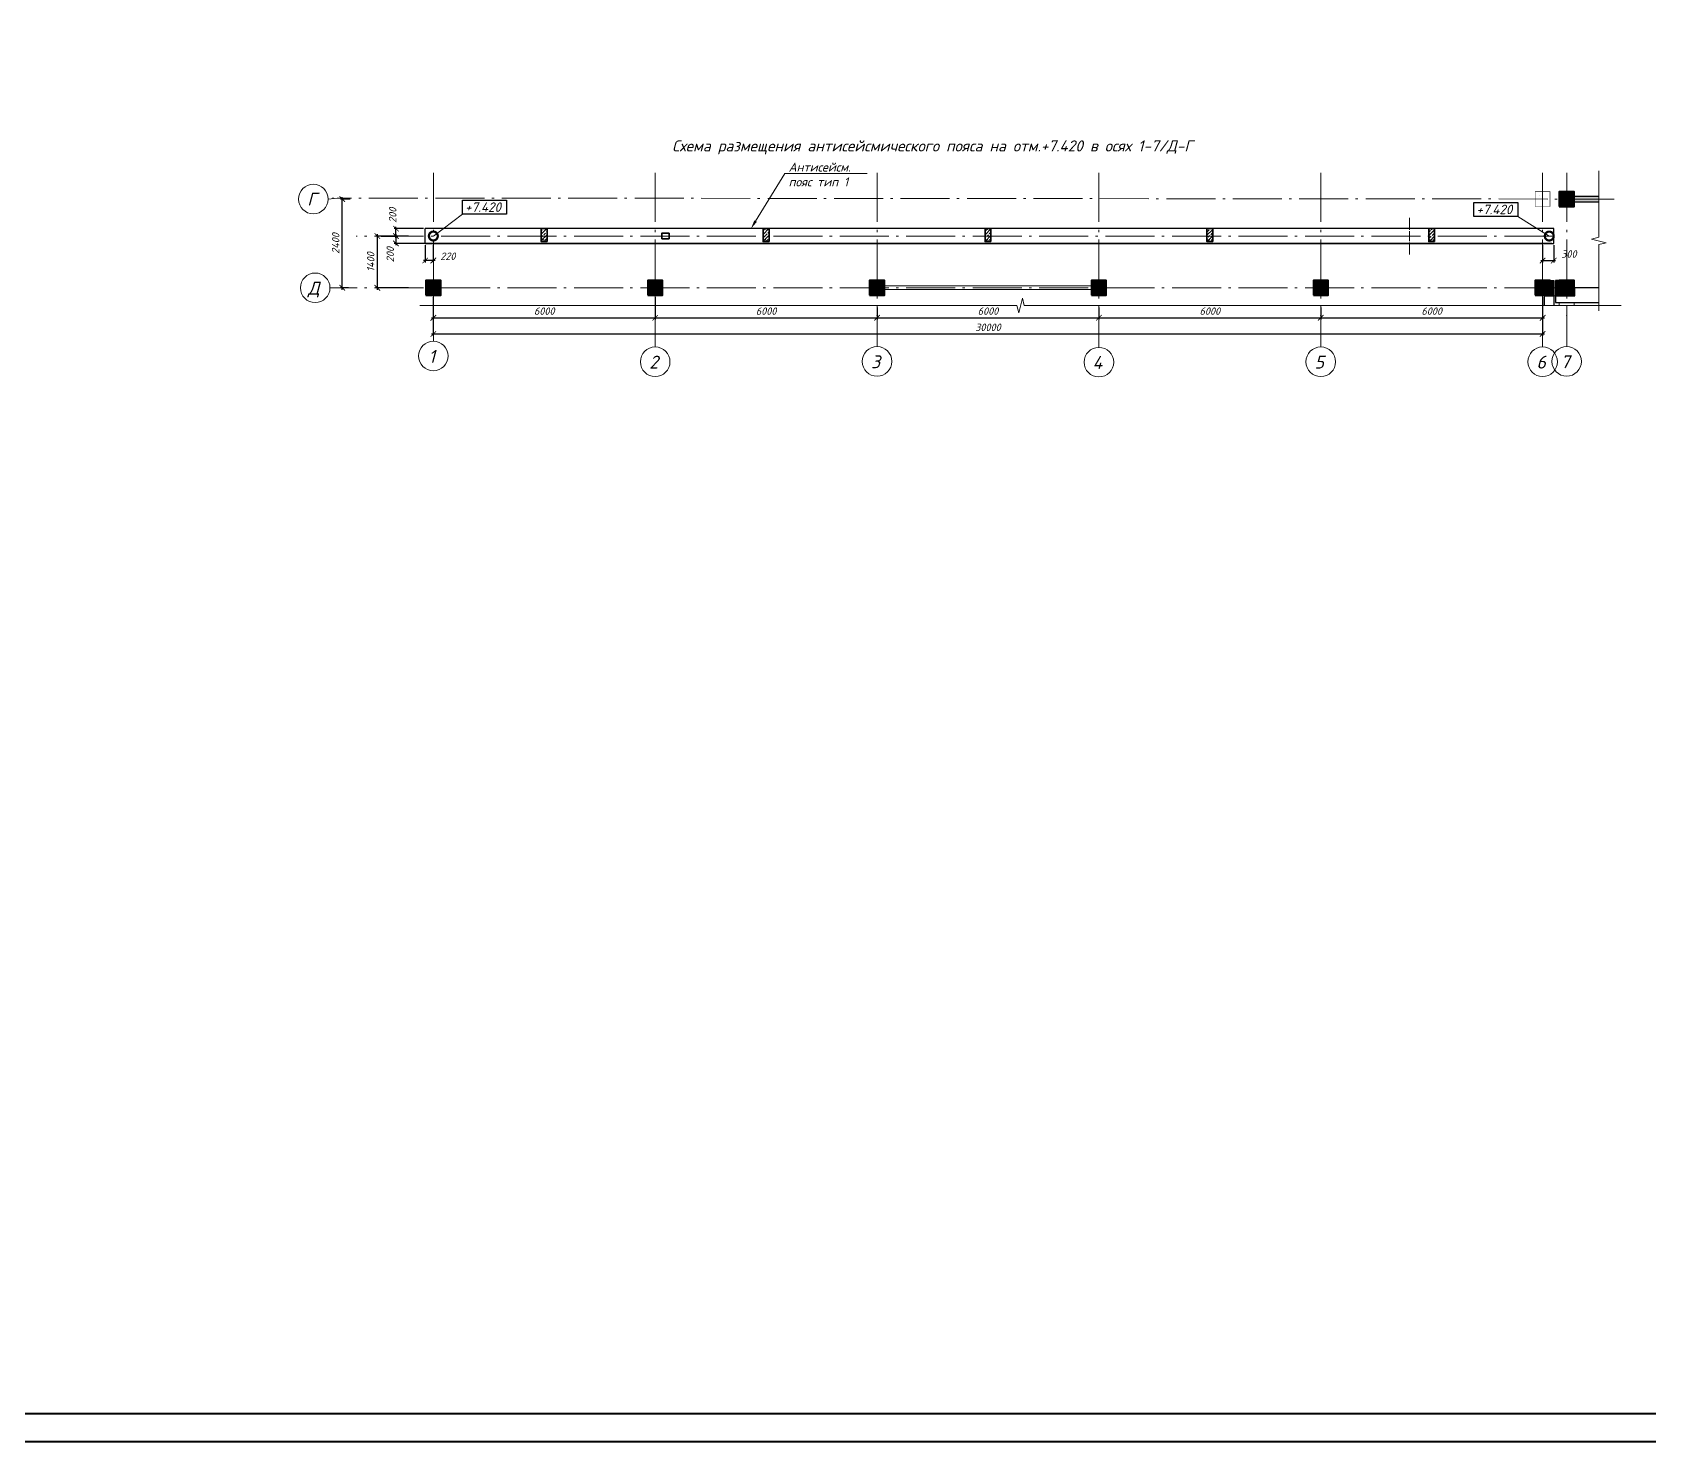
# Model space of a CAD drawing. Header units: millimetres. Extents: x -238377 to -11282, y -123214 to -44846.
# Drawn here: x -124830 to -81117, y -123214 to -85103 of the extents above; entities that cross this region are included whole.
import ezdxf
from ezdxf import colors
from ezdxf.entities.mleader import LeaderData, LeaderLine
from ezdxf.enums import TextEntityAlignment as Align
from ezdxf.math import Vec2, Vec3

# ---------------------------------------------------------------- set-up
doc = ezdxf.new("R2010")
doc.units = ezdxf.units.MM
doc.header["$MEASUREMENT"] = 0
for name, pattern in [('Double Dashed', [1797.222233, 1325, -211.666656, 63.333344, -197.222233]), ('IWC-GIB-5-NPK-M2-A-5-A1-2100$0$HIDDEN', [9.525, 6.35, -3.175]), ('Штриховая', [5644.444466, 2822.222233, -2822.222233]), ('штриховаяX2', [38.1, 25.4, -12.7])]:
    doc.linetypes.add(name, pattern=pattern)
doc.layers.get('0').update_dxf_attribs({"lineweight": 5})
doc.layers.add('#Hatch', color=252, linetype='Continuous', lineweight=5, true_color=0x696969)
for name, color, linetype, lineweight in [('#Бетон', 10, 'Continuous', 35), ('#Выноски', 150, 'Continuous', 15), ('#Оси', 7, 'Continuous', 5), ('0_Ном._пера__99', 7, 'Continuous', 40), ('k_ Размеры', 7, 'Continuous', 15), ('колонны_Ном._пера__94', 252, 'Continuous', 13), ('колонны_Ном._пера__99', 7, 'Continuous', 40), ('Конструкции', 160, 'Continuous', 5), ('оси_Ном._пера__96', 7, 'Continuous', 5), ('оси_Ном._пера__97', 7, 'Continuous', 20), ('размеры', 7, 'Continuous', 5), ('стены наруж_Ном._пера__97', 7, 'Continuous', 20), ('чертеж_Ном._пера__96', 7, 'Continuous', 13), ('Штриховка', 7, 'Continuous', 9)]:
    doc.layers.add(name, color=color, linetype=linetype, lineweight=lineweight)
for name, color, linetype in [('#стены внутр', 152, 'Continuous'), ('#стены наруж', 7, 'Continuous'), ('колонны', 7, 'Continuous'), ('оси', 7, 'Continuous'), ('текст', 7, 'Continuous')]:
    doc.layers.add(name, color=color, linetype=linetype)
doc.styles.add('GOST 2.304', font='isocpeui.ttf')
doc.styles.get("Standard").update_dxf_attribs({"font": 'isocpeui.ttf'})
doc.styles.add('STEP PR', font='isocpeui.ttf')
doc.dimstyles.get("Standard").update_dxf_attribs({"dimtxt": 200, "dimasz": 150, "dimexe": 50, "dimexo": 50, "dimgap": 80, "dimtad": 1, "dimdec": 0, "dimzin": 0, "dimdsep": 46, "dimtxsty": 'Standard', "dimblk": 'ARCHTICK', "dimcen": 5, "dimdle": 50, "dimadec": 0, "dimazin": 0, "dimtfac": 1, "dimtdec": 0, "dimtofl": 0, "dimtmove": 1, "dimatfit": 3, "dimfxl": 1, "dimtolj": 1, "dimtzin": 0, "dimarcsym": 0})

# ---------------------------------------------------------------- blocks, each defined once
blk = doc.blocks.new('Колонна_15_1', base_point=(22379, 71856))
at = {"layer": 'колонны_Ном._пера__94', "linetype": 'Continuous', "true_color": 0x7d7d7d}
blk.add_hatch(color=8, dxfattribs=at).paths.add_polyline_path([(22179, 71647), (22579, 71647), (22579, 72047), (22179, 72047)])
blk.add_hatch(color=8, dxfattribs=at).paths.add_polyline_path([(22179, 71647), (22579, 71647), (22579, 72047), (22179, 72047)])
at = {"layer": 'колонны_Ном._пера__99', "linetype": 'Continuous', "flags": 128}
blk.add_lwpolyline([(22179, 71647), (22579, 71647), (22579, 72047), (22179, 72047)], close=True, dxfattribs=at)
at = {"layer": 'колонны_Ном._пера__99', "color": 8, "linetype": 'Continuous', "true_color": 0x737373, "flags": 128}
blk.add_lwpolyline([(22179, 71647), (22579, 71647), (22579, 72047), (22179, 72047)], close=True, dxfattribs=at)
at = {"layer": 'оси_Ном._пера__96', "color": 253, "lineweight": 5, "true_color": 0x9c9c9c}
for points in [[(22179, 71847), (22579, 71847)], [(22179, 71847), (22579, 71847)], [(22379, 72047), (22379, 71647)], [(22379, 72047), (22379, 71647)]]:
    blk.add_lwpolyline(points, dxfattribs=at)
blk = doc.blocks.new('_ArchTick')
at = {"color": 0, "linetype": 'ByBlock', "const_width": 0.15}
blk.add_lwpolyline([(-0.5, -0.5), (0.5, 0.5)], dxfattribs=at)
blk = doc.blocks.new('*D400')
at = {"layer": 'Defpoints', "color": 0, "lineweight": 0, "transparency": 16777216}
for p in [(-116448, -89612), (-116187, -89612), (-116231, -92012)]:
    blk.add_point(p, dxfattribs=at)
at = {"layer": 'размеры', "color": 0, "lineweight": -2, "transparency": 16777216}
for p, q in [((-116448, -92062), (-116448, -89562)), ((-116237, -89612), (-116498, -89612)), ((-116281, -92012), (-116498, -92012))]:
    blk.add_line(p, q, dxfattribs=at)
at = {"layer": 'размеры', "color": 0, "lineweight": -2, "transparency": 16777216, "xscale": 150, "yscale": 150, "zscale": 150}
for p, rotation in [((-116448, -89612), 90), ((-116448, -92012), 270)]:
    blk.add_blockref('_ArchTick', p, dxfattribs=dict(at, rotation=rotation))
at = {"layer": 'размеры', "color": 0, "transparency": 16777216, "insert": (-116628, -90812), "char_height": 200, "attachment_point": 5, "rotation": 90, "style": 'STEP PR'}
blk.add_mtext('\\A1;2400', dxfattribs=at)
blk = doc.blocks.new('Связ001')
at = {"layer": 'Конструкции', "color": 102, "linetype": 'Continuous', "lineweight": 9}
blk.add_lwpolyline([(5837, 0), (5837, 100), (0, 100), (0, 0), (5837, 0)], dxfattribs=at)
blk = doc.blocks.new('*U409')
at = {"color": 0, "linetype": 'ByBlock', "lineweight": -2}
for p, q in [((100.88, 0), (101.19, 1.25)), ((101.19, 1.25), (101.82, -1.25)), ((100.88, 0), (0, 0)), ((101.82, -1.25), (102.13, 0)), ((203.01, 0), (102.13, 0))]:
    blk.add_line(p, q, dxfattribs=at)
blk = doc.blocks.new('*U279')
at = {"color": 0, "linetype": 'ByBlock', "lineweight": -2}
for p, q in [((11.19, 0), (11.5, 1.25)), ((11.5, 1.25), (12.12, -1.25)), ((11.19, 0), (0, 0)), ((12.12, -1.25), (12.44, 0)), ((23.62, 0), (12.44, 0))]:
    blk.add_line(p, q, dxfattribs=at)
blk = doc.blocks.new('*D399')
at = {"layer": 'Defpoints', "color": 0, "lineweight": 0, "transparency": 16777216}
for p in [(-115499, -90612), (-114605, -90612), (-114605, -92012)]:
    blk.add_point(p, dxfattribs=at)
at = {"layer": 'размеры', "color": 0, "lineweight": -2, "transparency": 16777216}
for p, q in [((-114655, -90612), (-115549, -90612)), ((-115499, -92062), (-115499, -90562)), ((-114655, -92012), (-115549, -92012))]:
    blk.add_line(p, q, dxfattribs=at)
at = {"layer": 'размеры', "color": 0, "lineweight": -2, "transparency": 16777216, "xscale": 150, "yscale": 150, "zscale": 150}
for p, rotation in [((-115499, -90612), 90), ((-115499, -92012), 270)]:
    blk.add_blockref('_ArchTick', p, dxfattribs=dict(at, rotation=rotation))
at = {"layer": 'размеры', "color": 0, "transparency": 16777216, "insert": (-115679, -91312), "char_height": 200, "attachment_point": 5, "rotation": 90, "style": 'STEP PR'}
blk.add_mtext('\\A1;1400', dxfattribs=at)
blk = doc.blocks.new('*D401')
at = {"layer": 'Defpoints', "color": 0, "lineweight": 0, "transparency": 16777216}
for p in [(-114995, -90412), (-114205, -90412), (-115443, -90612)]:
    blk.add_point(p, dxfattribs=at)
at = {"layer": 'размеры', "color": 0, "lineweight": -2, "transparency": 16777216}
for p, q in [((-114255, -90412), (-115045, -90412)), ((-114995, -90662), (-114995, -90362)), ((-115393, -90612), (-114945, -90612))]:
    blk.add_line(p, q, dxfattribs=at)
at = {"layer": 'размеры', "color": 0, "lineweight": -2, "transparency": 16777216, "xscale": 150, "yscale": 150, "zscale": 150}
for p, rotation in [((-114995, -90412), 90), ((-114995, -90612), 270)]:
    blk.add_blockref('_ArchTick', p, dxfattribs=dict(at, rotation=rotation))
at = {"layer": 'размеры', "color": 0, "transparency": 16777216, "insert": (-115084, -90049), "char_height": 200, "attachment_point": 5, "rotation": 90, "style": 'STEP PR'}
blk.add_mtext('\\A1;200', dxfattribs=at)
blk = doc.blocks.new('*D402')
at = {"layer": 'Defpoints', "color": 0, "lineweight": 0, "transparency": 16777216}
for p in [(-114995, -90812), (-114605, -90612), (-83685, -90812)]:
    blk.add_point(p, dxfattribs=at)
at = {"layer": 'размеры', "color": 0, "lineweight": -2, "transparency": 16777216}
for p, q in [((-114655, -90612), (-115045, -90612)), ((-83735, -90812), (-115045, -90812)), ((-114995, -90562), (-114995, -90862))]:
    blk.add_line(p, q, dxfattribs=at)
at = {"layer": 'размеры', "color": 0, "lineweight": -2, "transparency": 16777216, "xscale": 150, "yscale": 150, "zscale": 150}
for p, rotation in [((-114995, -90612), 90), ((-114995, -90812), 270)]:
    blk.add_blockref('_ArchTick', p, dxfattribs=dict(at, rotation=rotation))
at = {"layer": 'размеры', "color": 0, "transparency": 16777216, "insert": (-115151, -91113), "char_height": 200, "attachment_point": 5, "rotation": 90, "style": 'STEP PR'}
blk.add_mtext('\\A1;200', dxfattribs=at)
blk = doc.blocks.new('*D403')
at = {"layer": 'Defpoints', "color": 0, "lineweight": 0, "transparency": 16777216}
for p in [(-113985, -92491), (-107985, -92491), (-107985, -92822)]:
    blk.add_point(p, dxfattribs=at)
at = {"layer": 'размеры', "color": 0, "lineweight": -2, "transparency": 16777216}
for p, q in [((-113985, -92541), (-113985, -92872)), ((-107985, -92541), (-107985, -92872)), ((-114035, -92822), (-107935, -92822))]:
    blk.add_line(p, q, dxfattribs=at)
at = {"layer": 'размеры', "color": 0, "lineweight": -2, "transparency": 16777216, "xscale": 150, "yscale": 150, "zscale": 150, "rotation": 180}
blk.add_blockref('_ArchTick', (-113985, -92822), dxfattribs=at)
at = {"layer": 'размеры', "color": 0, "lineweight": -2, "transparency": 16777216, "xscale": 150, "yscale": 150, "zscale": 150}
blk.add_blockref('_ArchTick', (-107985, -92822), dxfattribs=at)
at = {"layer": 'размеры', "color": 0, "transparency": 16777216, "insert": (-110985, -92642), "char_height": 200, "attachment_point": 5, "style": 'STEP PR'}
blk.add_mtext('\\A1;6000', dxfattribs=at)
blk = doc.blocks.new('*D404')
at = {"layer": 'Defpoints', "color": 0, "lineweight": 0, "transparency": 16777216}
for p in [(-107985, -92212), (-101985, -92491), (-101985, -92822)]:
    blk.add_point(p, dxfattribs=at)
at = {"layer": 'размеры', "color": 0, "lineweight": -2, "transparency": 16777216}
for p, q in [((-107985, -92262), (-107985, -92872)), ((-101985, -92541), (-101985, -92872)), ((-108035, -92822), (-101935, -92822))]:
    blk.add_line(p, q, dxfattribs=at)
at = {"layer": 'размеры', "color": 0, "lineweight": -2, "transparency": 16777216, "xscale": 150, "yscale": 150, "zscale": 150, "rotation": 180}
blk.add_blockref('_ArchTick', (-107985, -92822), dxfattribs=at)
at = {"layer": 'размеры', "color": 0, "lineweight": -2, "transparency": 16777216, "xscale": 150, "yscale": 150, "zscale": 150}
blk.add_blockref('_ArchTick', (-101985, -92822), dxfattribs=at)
at = {"layer": 'размеры', "color": 0, "transparency": 16777216, "insert": (-104985, -92642), "char_height": 200, "attachment_point": 5, "style": 'STEP PR'}
blk.add_mtext('\\A1;6000', dxfattribs=at)
blk = doc.blocks.new('*D405')
at = {"layer": 'Defpoints', "color": 0, "lineweight": 0, "transparency": 16777216}
for p in [(-101985, -92491), (-95985, -92491), (-95985, -92822)]:
    blk.add_point(p, dxfattribs=at)
at = {"layer": 'размеры', "color": 0, "lineweight": -2, "transparency": 16777216}
for p, q in [((-101985, -92541), (-101985, -92872)), ((-95985, -92541), (-95985, -92872)), ((-102035, -92822), (-95935, -92822))]:
    blk.add_line(p, q, dxfattribs=at)
at = {"layer": 'размеры', "color": 0, "lineweight": -2, "transparency": 16777216, "xscale": 150, "yscale": 150, "zscale": 150, "rotation": 180}
blk.add_blockref('_ArchTick', (-101985, -92822), dxfattribs=at)
at = {"layer": 'размеры', "color": 0, "lineweight": -2, "transparency": 16777216, "xscale": 150, "yscale": 150, "zscale": 150}
blk.add_blockref('_ArchTick', (-95985, -92822), dxfattribs=at)
at = {"layer": 'размеры', "color": 0, "transparency": 16777216, "insert": (-98985, -92642), "char_height": 200, "attachment_point": 5, "style": 'STEP PR'}
blk.add_mtext('\\A1;6000', dxfattribs=at)
blk = doc.blocks.new('*D406')
at = {"layer": 'Defpoints', "color": 0, "lineweight": 0, "transparency": 16777216}
for p in [(-95985, -92491), (-89985, -92491), (-89985, -92822)]:
    blk.add_point(p, dxfattribs=at)
at = {"layer": 'размеры', "color": 0, "lineweight": -2, "transparency": 16777216}
for p, q in [((-95985, -92541), (-95985, -92872)), ((-89985, -92541), (-89985, -92872)), ((-96035, -92822), (-89935, -92822))]:
    blk.add_line(p, q, dxfattribs=at)
at = {"layer": 'размеры', "color": 0, "lineweight": -2, "transparency": 16777216, "xscale": 150, "yscale": 150, "zscale": 150, "rotation": 180}
blk.add_blockref('_ArchTick', (-95985, -92822), dxfattribs=at)
at = {"layer": 'размеры', "color": 0, "lineweight": -2, "transparency": 16777216, "xscale": 150, "yscale": 150, "zscale": 150}
blk.add_blockref('_ArchTick', (-89985, -92822), dxfattribs=at)
at = {"layer": 'размеры', "color": 0, "transparency": 16777216, "insert": (-92985, -92642), "char_height": 200, "attachment_point": 5, "style": 'STEP PR'}
blk.add_mtext('\\A1;6000', dxfattribs=at)
blk = doc.blocks.new('*D407')
at = {"layer": 'Defpoints', "color": 0, "lineweight": 0, "transparency": 16777216}
for p in [(-89985, -92491), (-83985, -92491), (-83985, -92822)]:
    blk.add_point(p, dxfattribs=at)
at = {"layer": 'размеры', "color": 0, "lineweight": -2, "transparency": 16777216}
for p, q in [((-89985, -92541), (-89985, -92872)), ((-83985, -92541), (-83985, -92872)), ((-90035, -92822), (-83935, -92822))]:
    blk.add_line(p, q, dxfattribs=at)
at = {"layer": 'размеры', "color": 0, "lineweight": -2, "transparency": 16777216, "xscale": 150, "yscale": 150, "zscale": 150, "rotation": 180}
blk.add_blockref('_ArchTick', (-89985, -92822), dxfattribs=at)
at = {"layer": 'размеры', "color": 0, "lineweight": -2, "transparency": 16777216, "xscale": 150, "yscale": 150, "zscale": 150}
blk.add_blockref('_ArchTick', (-83985, -92822), dxfattribs=at)
at = {"layer": 'размеры', "color": 0, "transparency": 16777216, "insert": (-86985, -92642), "char_height": 200, "attachment_point": 5, "style": 'STEP PR'}
blk.add_mtext('\\A1;6000', dxfattribs=at)
blk = doc.blocks.new('*D408')
at = {"layer": 'Defpoints', "color": 0, "lineweight": 0, "transparency": 16777216}
for p in [(-113985, -92212), (-83985, -92212), (-83985, -93259)]:
    blk.add_point(p, dxfattribs=at)
at = {"layer": 'размеры', "color": 0, "lineweight": -2, "transparency": 16777216}
for p, q in [((-113985, -92262), (-113985, -93309)), ((-83985, -92262), (-83985, -93309)), ((-114035, -93259), (-83935, -93259))]:
    blk.add_line(p, q, dxfattribs=at)
at = {"layer": 'размеры', "color": 0, "lineweight": -2, "transparency": 16777216, "xscale": 150, "yscale": 150, "zscale": 150, "rotation": 180}
blk.add_blockref('_ArchTick', (-113985, -93259), dxfattribs=at)
at = {"layer": 'размеры', "color": 0, "lineweight": -2, "transparency": 16777216, "xscale": 150, "yscale": 150, "zscale": 150}
blk.add_blockref('_ArchTick', (-83985, -93259), dxfattribs=at)
at = {"layer": 'размеры', "color": 0, "transparency": 16777216, "insert": (-98985, -93079), "char_height": 200, "attachment_point": 5}
blk.add_mtext('\\A1;30000', dxfattribs=at)
blk = doc.blocks.new('_DotSmall')
at = {"color": 0, "linetype": 'ByBlock', "const_width": 0.5}
blk.add_lwpolyline([(-0.0625, 0, 1), (0.0625, 0, 1)], format="xyb", close=True, dxfattribs=at)
blk = doc.blocks.new('сердечник160х300')
at = {"layer": '#Hatch'}
h = blk.add_hatch(dxfattribs=at)
h.set_pattern_fill('ANSI33', color=256, scale=500)
h.paths.add_polyline_path([(80, 150), (-80, 150), (-80, -198), (80, -198)])
at = {"layer": '#Бетон'}
blk.add_lwpolyline([(80, -200), (80, 150), (-80, 150), (-80, -200)], close=True, dxfattribs=at)
blk = doc.blocks.new('*D410')
at = {"layer": 'Defpoints', "color": 0, "lineweight": 0, "transparency": 16777216}
for p in [(-114205, -90812), (-113985, -90812), (-114205, -91274)]:
    blk.add_point(p, dxfattribs=at)
at = {"layer": 'размеры', "color": 0, "lineweight": -2, "transparency": 16777216}
for p, q in [((-114205, -90862), (-114205, -91324)), ((-113985, -90862), (-113985, -91324)), ((-113935, -91274), (-114255, -91274))]:
    blk.add_line(p, q, dxfattribs=at)
at = {"layer": 'размеры', "color": 0, "lineweight": -2, "transparency": 16777216, "xscale": 150, "yscale": 150, "zscale": 150, "rotation": 180}
blk.add_blockref('_ArchTick', (-114205, -91274), dxfattribs=at)
at = {"layer": 'размеры', "color": 0, "lineweight": -2, "transparency": 16777216, "xscale": 150, "yscale": 150, "zscale": 150}
blk.add_blockref('_ArchTick', (-113985, -91274), dxfattribs=at)
at = {"layer": 'размеры', "color": 0, "transparency": 16777216, "insert": (-113591, -91157), "char_height": 200, "attachment_point": 5, "style": 'STEP PR'}
blk.add_mtext('\\A1;220', dxfattribs=at)
blk = doc.blocks.new('*D411')
at = {"layer": 'Defpoints', "color": 0, "lineweight": 0, "transparency": 16777216}
for p in [(-83985, -90812), (-83685, -90812), (-83685, -91274)]:
    blk.add_point(p, dxfattribs=at)
at = {"layer": 'k_ Размеры', "color": 0, "lineweight": -2, "transparency": 16777216}
for p, q in [((-83985, -90862), (-83985, -91324)), ((-83685, -90862), (-83685, -91324)), ((-84035, -91274), (-83635, -91274))]:
    blk.add_line(p, q, dxfattribs=at)
at = {"layer": 'k_ Размеры', "color": 0, "lineweight": -2, "transparency": 16777216, "xscale": 150, "yscale": 150, "zscale": 150, "rotation": 180}
blk.add_blockref('_ArchTick', (-83985, -91274), dxfattribs=at)
at = {"layer": 'k_ Размеры', "color": 0, "lineweight": -2, "transparency": 16777216, "xscale": 150, "yscale": 150, "zscale": 150}
blk.add_blockref('_ArchTick', (-83685, -91274), dxfattribs=at)
at = {"layer": 'k_ Размеры', "color": 0, "transparency": 16777216, "insert": (-83275, -91097), "char_height": 200, "attachment_point": 5}
blk.add_mtext('\\A1;300', dxfattribs=at)

msp = doc.modelspace()

# ---------------------------------------------------------------- hatches: boundary and pattern name
at = {"layer": '#Hatch'}
h = msp.add_hatch(dxfattribs=at)
h.set_pattern_fill('ANSI37', color=256, scale=200)
h.set_pattern_definition([(45, (100666.387, -24801.256), (-17.6776695, 17.6776695), []), (135, (100666.387, -24801.256), (-17.6776695, -17.6776695), [])])
h.paths.add_polyline_path([(-83555.8, -91811.7), (-83634.8, -91811.6), (-83634.8, -92011.6), (-83555.8, -92011.6)])
h.paths.add_polyline_path([(-83555.8, -92011.6), (-83634.8, -92011.6), (-83634.8, -92231.6), (-83555.8, -92231.6)])
h.paths.add_polyline_path([(-83684.8, -92011.6), (-83763.8, -92011.6), (-83763.8, -92231.6), (-83684.8, -92231.6), (-83684.8, -92231.6)])
h.paths.add_polyline_path([(-83684.8, -91811.6), (-83763.8, -91811.7), (-83763.8, -92011.6), (-83684.8, -92011.6)])
at = {"layer": 'колонны_Ном._пера__94', "linetype": 'Continuous', "true_color": 0x737373}
msp.add_hatch(color=8, dxfattribs=at).paths.add_polyline_path([(-82464.3, -89691.6), (-82464.3, -89531.6), (-83135.1, -89531.6), (-83135.1, -89691.6)])
msp.add_hatch(color=8, dxfattribs=at).paths.add_polyline_path([(-82464.3, -89691.6), (-82464.3, -89531.6), (-83135.1, -89531.6), (-83135.1, -89691.6)])

# ---------------------------------------------------------------- linework, layer by layer
at = {"layer": '#Бетон', "linetype": 'штриховаяX2', "lineweight": 9, "ltscale": 3}
for points in [[(-110904.9, -90711.6), (-110904.9, -90411.6), (-111064.9, -90411.6), (-111064.9, -90711.6)], [(-104905.1, -90711.6), (-104905.1, -90411.6), (-105065.1, -90411.6), (-105065.1, -90711.6)], [(-98905.1, -90711.6), (-98905.1, -90411.6), (-99065.1, -90411.6), (-99065.1, -90711.6)], [(-92905.1, -90711.7), (-92905.1, -90411.7), (-93065.1, -90411.7), (-93065.1, -90711.7)], [(-86905.1, -90711.6), (-86905.1, -90411.6), (-87065.1, -90411.6), (-87065.1, -90711.6)]]:
    msp.add_lwpolyline(points, close=True, dxfattribs=at)
at = {"layer": '#Бетон'}
msp.add_lwpolyline([(-107809.5, -90686.6), (-107609.5, -90686.6), (-107609.5, -90536.6), (-107809.5, -90536.6)], close=True, dxfattribs=at)
at = {"layer": '#стены внутр', "color": 8, "lineweight": 30, "true_color": 0x737373}
for points in [[(-83135.1, -89691.6), (-83135.1, -89531.6), (-82464.3, -89531.6)], [(-82464.3, -89691.6), (-83135.1, -89691.6)]]:
    msp.add_lwpolyline(points, dxfattribs=at)
at = {"layer": '#стены внутр', "lineweight": 30}
for points in [[(-83135.1, -89691.6), (-83135.1, -89531.6), (-82464.3, -89531.6)], [(-82464.3, -89691.6), (-83135.1, -89691.6)]]:
    msp.add_lwpolyline(points, dxfattribs=at)
at = {"layer": '#стены наруж', "lineweight": 30}
for points in [[(-114205.1, -90811.6), (-114205.1, -90411.6)], [(-83684.8, -90411.7), (-83684.8, -90411.7), (-83684.8, -90411.7), (-83684.8, -90411.7), (-83684.8, -90411.7), (-114205.1, -90411.7)], [(-114205.1, -90811.6), (-83684.8, -90811.7), (-83684.8, -90411.7)], [(-83934.8, -92491.3), (-83934.8, -92231.6), (-83684.8, -92231.6)], [(-83763.8, -91811.7), (-83684.8, -91811.6), (-83684.8, -92231.6)], [(-83763.8, -91811.7), (-83763.8, -92231.6)], [(-83684.8, -92231.6), (-83684.8, -92491.3)], [(-83555.8, -91811.7), (-83634.8, -91811.6), (-83634.8, -92231.6)], [(-83634.8, -92231.6), (-83135.1, -92231.6), (-83115.1, -92231.6), (-83115.1, -92011.6)], [(-83634.8, -92231.6), (-83634.8, -92411.6), (-82464.3, -92411.6)], [(-83555.8, -91811.7), (-83555.8, -92231.6)], [(-82464.3, -92011.6), (-83115.1, -92011.6)]]:
    msp.add_lwpolyline(points, dxfattribs=at)
at = {"color": 3, "lineweight": 40}
for points in [[(-238376.9, -44845.8), (-11282.4, -44845.8), (-11282.4, -123214.4), (-238376.9, -123214.4)], [(-237626.3, -45596.4), (-12033, -45596.4), (-12033, -122463.8), (-237626.3, -122463.8)]]:
    msp.add_lwpolyline(points, close=True, dxfattribs=at)
at = {"layer": 'Defpoints', "color": 8, "linetype": 'штриховаяX2', "lineweight": 5, "ltscale": 5, "true_color": 0x737373, "const_width": 0.5}
for points in [[(-108085.1, -91811.6), (-107885.1, -91811.6), (-107885.1, -90511.6), (-108085.1, -90511.6)], [(-102085.1, -91811.6), (-101885.1, -91811.6), (-101885.1, -90511.6), (-102085.1, -90511.6)], [(-96085.4, -91811.6), (-95885.4, -91811.6), (-95884.8, -90511.6), (-96084.8, -90511.6)], [(-113785.1, -91811.6), (-96190.3, -91811.6), (-96190.3, -92211.6), (-113785.1, -92211.6)], [(-95785.1, -91811.6), (-84185.1, -91811.6), (-84185.1, -92211.6), (-95785.1, -92211.6)]]:
    msp.add_lwpolyline(points, close=True, dxfattribs=at)
at = {"layer": 'оси', "color": 9, "linetype": 'Штриховая', "lineweight": 13, "ltscale": 0.05, "true_color": 0xc4c4c4, "const_width": 10}
msp.add_lwpolyline([(-84185.4, -89411.6), (-83785.4, -89411.6), (-83785.4, -89811.6), (-84185.4, -89811.6)], close=True, dxfattribs=at)
at = {"layer": 'оси_Ном._пера__96', "linetype": 'Double Dashed', "lineweight": 5}
for p, q in [((-113984.8, -88905.1), (-113984.8, -92824.3)), ((-107984.8, -88905.1), (-107984.8, -92980)), ((-101984.8, -88905.1), (-101984.8, -92971)), ((-95984.8, -88905.1), (-95984.8, -92991.3)), ((-113984.8, -92719.4), (-113984.8, -93455.4)), ((-107984.8, -92768.2), (-107984.8, -93611.1))]:
    msp.add_line(p, q, dxfattribs=at)
at = {"layer": 'оси_Ном._пера__96', "linetype": 'Double Dashed'}
for p, q in [((-89984.8, -88905.1), (-89984.8, -92980)), ((-83984.8, -88905.1), (-83984.8, -92980)), ((-83334.8, -88905.1), (-83334.8, -92970.3)), ((-116583, -89583.6), (-116830.5, -89611.6)), ((-82051.1, -89611.6), (-116583, -89583.6)), ((-83694.3, -90611.6), (-116075, -90611.6)), ((-116375.1, -92011.6), (-116779.9, -92011.6)), ((-83694.3, -92011.6), (-116375.1, -92011.6)), ((-84154.7, -92011.6), (-83254.7, -92011.6)), ((-101984.8, -92759.1), (-101984.8, -93602)), ((-95984.8, -92779.5), (-95984.8, -93622.4)), ((-89984.8, -92768.2), (-89984.8, -93611.1)), ((-83984.8, -92768.2), (-83984.8, -93611.1)), ((-83334.8, -92758.4), (-83334.8, -93601.3))]:
    msp.add_line(p, q, dxfattribs=at)
at = {"layer": 'оси_Ном._пера__96', "linetype": 'Double Dashed', "ltscale": 0.2}
msp.add_lwpolyline([(-87584.5, -91107.4), (-87584.5, -90087.8)], dxfattribs=at)
at = {"layer": 'оси_Ном._пера__96', "linetype": 'Double Dashed'}
for p in [(-116701.4, -89583.6), (-116701.4, -89583.6), (-116375.1, -92011.6), (-116375.1, -92011.6), (-113984.8, -92719.4), (-113984.8, -92719.4), (-101984.8, -92759.1), (-101984.8, -92759.1), (-95984.8, -92779.5), (-95984.8, -92779.5), (-89984.8, -92768.2), (-89984.8, -92768.2), (-83984.8, -92768.2), (-83984.8, -92768.2), (-83334.8, -92758.4), (-83334.8, -92758.4)]:
    msp.add_point(p, dxfattribs=at)
at = {"layer": 'оси_Ном._пера__96', "linetype": 'Double Dashed', "lineweight": 5}
msp.add_point((-107984.8, -92768.2), dxfattribs=at)
msp.add_point((-107984.8, -92768.2), dxfattribs=at)
at = {"layer": 'оси_Ном._пера__97', "linetype": 'Continuous'}
for centre, major_axis, start_param, end_param in [((-117230.5, -89611.6), (-282.8, 282.8), 0.7853982, 7.0685835), ((-117179.9, -92011.6), (-282.8, 282.8), 0.7853982, 7.0685835), ((-113984.8, -93855.4), (282.8, 282.8), 3.9269908, 10.2101761), ((-107984.8, -94011.1), (282.8, 282.8), 3.9269908, 10.2101761), ((-101984.8, -94002), (282.8, 282.8), 3.9269908, 10.2101761), ((-95984.8, -94022.4), (282.8, 282.8), 3.9269908, 10.2101761), ((-89984.8, -94011.1), (282.8, 282.8), 3.9269908, 10.2101761), ((-83984.8, -94011.1), (282.8, 282.8), 3.9269908, 10.2101761), ((-83334.8, -94001.3), (282.8, 282.8), 3.9269908, 10.2101761)]:
    msp.add_ellipse(centre, major_axis=major_axis, ratio=1, start_param=start_param, end_param=end_param, dxfattribs=at)
at = {"layer": 'размеры', "color": 20, "linetype": 'IWC-GIB-5-NPK-M2-A-5-A1-2100$0$HIDDEN', "lineweight": 5, "ltscale": 30}
msp.add_lwpolyline([(-115154, -90926.3), (-115154, -90927.9)], dxfattribs=at)
at = {"layer": 'стены наруж_Ном._пера__97', "linetype": 'Continuous'}
for centre, start, end in [((-84059.3, -89522.1), 90, 180), ((-83245.3, -89701.1), 270, 0)]:
    msp.add_arc(centre, 0.5, start, end, dxfattribs=at)
at = {"layer": 'текст'}
for points in [[(-113197.6, -89637.9), (-112005.1, -89637.9), (-112005.1, -90021.9), (-113197.6, -90021.9), (-113197.6, -89637.9)], [(-85846.5, -89700.2), (-84653.9, -89700.2), (-84653.9, -90084.2), (-85846.5, -90084.2), (-85846.5, -89700.2)]]:
    msp.add_lwpolyline(points, dxfattribs=at)
at = {"layer": 'чертеж_Ном._пера__96'}
msp.add_lwpolyline([(-83535.1, -92491.3), (-83535.1, -92411.6), (-83135.1, -92411.6), (-83135.1, -92491.3)], dxfattribs=at)
at = {"layer": 'Штриховка'}
msp.add_lwpolyline([(-83684.8, -92231.6), (-83634.8, -92231.6)], dxfattribs=at)

# ---------------------------------------------------------------- block references
at = {"xscale": -160, "yscale": 160, "zscale": 160, "rotation": 90}
msp.add_blockref('*U279', (-82464.3, -88851.7), dxfattribs=at)
at = {"xscale": -160, "yscale": 160, "zscale": 160}
msp.add_blockref('*U409', (-81863.9, -92491.3), dxfattribs=at)
at = {"layer": 'колонны'}
for p in [(-83335.1, -89602.7), (-113984.8, -92002.7), (-107985.1, -92002.7), (-101985.1, -92002.7), (-95985.1, -92002.7), (-89985.1, -92002.7), (-83985.1, -92002.7), (-83335.1, -92002.7)]:
    msp.add_blockref('Колонна_15_1', p, dxfattribs=at)
at = {"layer": 'Конструкции', "linetype": 'Continuous', "lineweight": 5, "xscale": 0.9584354169361498, "zscale": 1000}
msp.add_blockref('Связ001', (-101785.1, -92061.6), dxfattribs=at)
at = {"layer": 'размеры'}
for p in [(-110984.9, -90561.6), (-104985.1, -90561.6), (-98985.1, -90561.6), (-92985.1, -90561.7), (-86985.1, -90561.6)]:
    msp.add_blockref('сердечник160х300', p, dxfattribs=at)

# ---------------------------------------------------------------- texts
at = {"layer": '#Оси', "linetype": 'Continuous', "ltscale": 100, "style": 'GOST 2.304'}
for s, p in [('Г', (-117264.5, -89612)), ('Д', (-117219.6, -92021.2)), ('1', (-114024.5, -93864.9)), ('2', (-108024.5, -94020.6)), ('3', (-102024.5, -94011.6)), ('4', (-96024.5, -94031.9)), ('5', (-90024.5, -94020.6)), ('6', (-84024.5, -94020.6)), ('7', (-83374.5, -94010.9))]:
    msp.add_text(s, height=350, dxfattribs=at).set_placement(p, align=Align.MIDDLE_CENTER)
at = {"layer": '0_Ном._пера__99', "linetype": 'Continuous', "insert": (-109507.8, -88214.8), "char_height": 300, "width": 18903.132, "attachment_point": 4}
msp.add_mtext('\\pi1981.6;Схема размещения антисейсмического пояса на отм.+7.420 в осях 1-7/Д-Г', dxfattribs=at)
at = {"layer": 'текст', "style": 'STEP PR'}
for p in [(-112642.1, -89829.9), (-85291, -89892.2)]:
    msp.add_text('+7.420', height=256, dxfattribs=at).set_placement(p, align=Align.MIDDLE_CENTER)

# ---------------------------------------------------------------- dimensions: what is measured, and where the dimension line sits
at = {"layer": 'k_ Размеры'}
dim = msp.add_linear_dim(base=(-83684.8, -91273.8), p1=(-83984.8, -90811.7), p2=(-83684.8, -90811.7), dimstyle='Standard', dxfattribs=at)
dim.commit()
dim.dimension.update_dxf_attribs({"geometry": '*D411', "text_midpoint": (-83274.8, -91276.7), "dimtype": 160})
at = {"layer": 'размеры'}
for base, p1, p2, picture, middle in [((-116447.7, -89611.6), (-116231.4, -92011.6), (-116186.8, -89611.6), '*D400', (-116627.7, -90811.6)), ((-115498.8, -90611.6), (-114605.1, -92011.6), (-114605.1, -90611.6), '*D399', (-115678.8, -91311.6))]:
    dim = msp.add_linear_dim(base=base, p1=p1, p2=p2, angle=90, dimstyle='Standard', override={"dimtxsty": 'STEP PR'}, dxfattribs=at)
    dim.commit()
    dim.dimension.update_dxf_attribs({"geometry": picture, "text_midpoint": middle})
for base, p1, p2, picture, middle in [((-114994.6, -90411.7), (-115443.4, -90611.6), (-114205.1, -90411.7), '*D401', (-114903.6, -90049.2)), ((-114994.6, -90811.7), (-114605.1, -90611.6), (-83684.8, -90811.7), '*D402', (-114970.7, -91113))]:
    dim = msp.add_linear_dim(base=base, p1=p1, p2=p2, angle=90, dimstyle='Standard', override={"dimtxsty": 'STEP PR'}, dxfattribs=at)
    dim.commit()
    dim.dimension.update_dxf_attribs({"geometry": picture, "text_midpoint": middle, "dimtype": 160})
dim = msp.add_linear_dim(base=(-114205.1, -91273.8), p1=(-113984.8, -90811.7), p2=(-114205.1, -90811.7), dimstyle='Standard', override={"dimtxsty": 'STEP PR'}, dxfattribs=at)
dim.commit()
dim.dimension.update_dxf_attribs({"geometry": '*D410', "text_midpoint": (-113590.6, -91336.9), "dimtype": 160})
dim = msp.add_linear_dim(base=(-83984.8, -93258.9), p1=(-113984.8, -92211.6), p2=(-83984.8, -92211.6), dimstyle='Standard', dxfattribs=at)
dim.commit()
dim.dimension.update_dxf_attribs({"geometry": '*D408', "text_midpoint": (-98984.8, -93078.9)})
for base, p1, p2, picture, middle in [((-101984.8, -92821.7), (-107984.8, -92211.6), (-101984.8, -92491.3), '*D404', (-104984.8, -92641.7)), ((-107984.8, -92821.7), (-113984.8, -92491.3), (-107984.8, -92491.3), '*D403', (-110984.8, -92641.7)), ((-95984.8, -92821.7), (-101984.8, -92491.3), (-95984.8, -92491.3), '*D405', (-98984.8, -92641.7)), ((-89984.8, -92821.7), (-95984.8, -92491.3), (-89984.8, -92491.3), '*D406', (-92984.8, -92641.7)), ((-83984.8, -92821.7), (-89984.8, -92491.3), (-83984.8, -92491.3), '*D407', (-86984.8, -92641.7))]:
    dim = msp.add_linear_dim(base=base, p1=p1, p2=p2, dimstyle='Standard', override={"dimtxsty": 'STEP PR'}, dxfattribs=at)
    dim.commit()
    dim.dimension.update_dxf_attribs({"geometry": picture, "text_midpoint": middle})

# ---------------------------------------------------------------- leaders
at = {"layer": '#Выноски'}
ml = msp.add_multileader_mtext('Standard', dxfattribs=at)
ml.set_content('Антисейсм.\\Pпояс{\\A1; тип 1     } ', color=256, style='STEP PR')
ml.set_leader_properties(color=256, linetype='ByLayer', lineweight=-1)
ml.build(insert=Vec2(0, 0))
ml.multileader.update_dxf_attribs({"text_left_attachment_type": 6, "text_right_attachment_type": 6, "dogleg_length": 0, "arrow_head_size": 240})
ctx = ml.context
ctx.base_point, ctx.char_height, ctx.arrow_head_size, ctx.landing_gap_size, ctx.plane_origin = Vec3(-104476.4, -88915.9), 240, 240, 100, Vec3(-98432.2, -100982.4)
ctx.left_attachment, ctx.right_attachment = 6, 6
notes = []
notes.append((ctx, [(0, (1, 1, 0), (-104476.4, -88915.9), (1, 0), 0, [(0, [(-105394.5, -90411.7)], 0, [])])]))
ctx.mtext.insert, ctx.mtext.rotation, ctx.mtext.defined_height, ctx.mtext.flow_direction = Vec3(-104376.4, -88627.9), 6.2831853, 130.9, 5
ml = msp.add_multileader_mtext('Standard', dxfattribs=at)
ml.set_content('\\A1; ', color=256, style='STEP PR')
ml.set_leader_properties(color=256, linetype='ByLayer', lineweight=-1)
ml.set_arrow_properties(name='DOTSMALL')
ml.build(insert=Vec2(0, 0))
ml.multileader.update_dxf_attribs({"text_left_attachment_type": 6, "text_right_attachment_type": 6, "dogleg_length": 0, "arrow_head_size": 480, "scale": 0.8})
ctx = ml.context
ctx.base_point, ctx.scale, ctx.char_height, ctx.arrow_head_size, ctx.landing_gap_size, ctx.plane_origin = Vec3(-113197.6, -90021.9), 0.8, 480, 480, 200, Vec3(-56287.6, -137656.7)
ctx.left_attachment, ctx.right_attachment, ctx.text_align_type = 6, 6, 1
notes.append((ctx, [(0, (1, 1, 0), (-113197.6, -90021.9), (1, 0), 0, [(1, [(-113984.8, -90611.6)], 0, [])])]))
ctx.mtext.insert, ctx.mtext.rotation, ctx.mtext.width, ctx.mtext.defined_height, ctx.mtext.alignment, ctx.mtext.flow_direction = Vec3(-112848.5, -89541.9), 6.2831853, 1386.881, 464.8, 2, 5
ml = msp.add_multileader_mtext('Standard', dxfattribs=at)
ml.set_content('\\A1; ', color=256, style='STEP PR')
ml.set_leader_properties(color=256, linetype='ByLayer', lineweight=-1)
ml.set_arrow_properties(name='DOTSMALL')
ml.build(insert=Vec2(0, 0))
ml.multileader.update_dxf_attribs({"text_left_attachment_type": 6, "text_right_attachment_type": 6, "dogleg_length": 0, "arrow_head_size": 480, "scale": 0.8})
ctx = ml.context
ctx.base_point, ctx.scale, ctx.char_height, ctx.arrow_head_size, ctx.landing_gap_size, ctx.plane_origin = Vec3(-85352.1, -90084.2), 0.8, 480, 480, 200, Vec3(-26108.5, -137656.7)
ctx.left_attachment, ctx.right_attachment, ctx.text_align_type = 6, 6, 1
notes.append((ctx, [(1, (1, 1, 0), (-84653.9, -90084.2), (-1, 0), 0, [(1, [(-83805.6, -90611.6)], 0, [])])]))
ctx.mtext.insert, ctx.mtext.rotation, ctx.mtext.width, ctx.mtext.defined_height, ctx.mtext.alignment, ctx.mtext.flow_direction = Vec3(-85003, -89604.2), 6.2831853, 1386.881, 464.8, 2, 5
for ctx, leaders in notes:
    for number, flags, end, landing, length, lines in leaders:
        leader = LeaderData()
        leader.index, (leader.has_last_leader_line, leader.has_dogleg_vector, leader.attachment_direction) = number, flags
        leader.last_leader_point, leader.dogleg_vector, leader.dogleg_length = Vec3(end), Vec3(landing), length
        for number, points, colour, breaks in lines:
            line = LeaderLine()
            line.index, line.vertices, line.color, line.breaks = number, Vec3.list(points), colors.encode_raw_color(colour), breaks
            leader.lines.append(line)
        ctx.leaders.append(leader)

doc.saveas('drawing.dxf')
